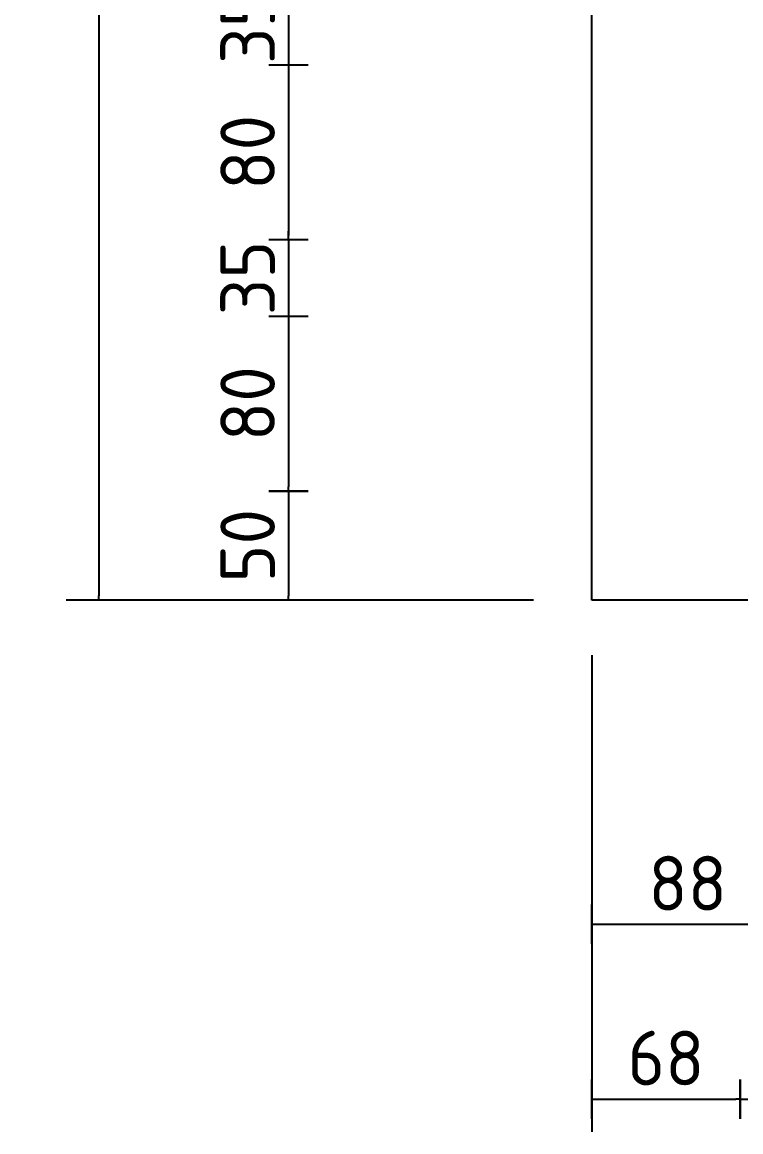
# Model space of a CAD drawing. Extents: x 0 to 420, y 0 to 297.
# Drawn here: x 129.2 to 162.1, y 138 to 188.8 of the extents above; entities that cross this region are included whole.
import ezdxf

# ---------------------------------------------------------------- set-up
doc = ezdxf.new("R2010")
doc.units = 0
doc.header["$LTSCALE"] = 0.3
doc.header["$MEASUREMENT"] = 0
doc.layers.get('0').update_dxf_attribs({"linetype": 'CONTINUOUS'})
doc.layers.get('DEFPOINTS').update_dxf_attribs({"linetype": 'CONTINUOUS'})
doc.layers.add('L25', color=1, linetype='CONTINUOUS')
doc.layers.add('T25', color=1, linetype='CONTINUOUS')
doc.styles.add('iso', font='iso3098b.shx')
doc.dimstyles.new('SIGNSDIM', dxfattribs={"dimtxt": 2.5, "dimasz": 0.2, "dimexe": 1.5, "dimexo": 2, "dimtad": 1, "dimdec": 4, "dimlfac": 10, "dimrnd": 1, "dimdsep": 46, "dimtxsty": 'iso', "dimblk": 'SGNDIM', "dimcen": 2.5, "dimse2": 1, "dimadec": 0, "dimazin": 0, "dimtfac": 1, "dimtdec": 4, "dimtix": 1, "dimtmove": 0, "dimatfit": 3, "dimldrblk": 'SGNDIM', "dimfxl": 1, "dimtolj": 1, "dimtzin": 0, "dimarcsym": 0})

# ---------------------------------------------------------------- blocks, each defined once
blk = doc.blocks.new('SGNDIM')
for p, q in [((0, 4.5), (0, -4.5)), ((0, 0), (-1, 0))]:
    blk.add_line(p, q)
blk = doc.blocks.new('*D2')
at = {"layer": 'DEFPOINTS', "color": 0}
for p in [(154.569, 222.302), (132.677, 162.302), (154.569, 162.302)]:
    blk.add_point(p, dxfattribs=at)
at = {"layer": 'T25', "color": 0, "lineweight": -2}
for p, q in [((152.569, 222.302), (131.177, 222.302)), ((132.677, 222.102), (132.677, 162.502)), ((152.569, 162.302), (131.177, 162.302))]:
    blk.add_line(p, q, dxfattribs=at)
at = {"layer": 'T25', "color": 0, "lineweight": -2, "xscale": 0.2, "yscale": 0.2, "zscale": 0.2}
for p, rotation in [((132.677, 222.302), 90), ((132.677, 162.302), 270)]:
    blk.add_blockref('SGNDIM', p, dxfattribs=dict(at, rotation=rotation))
at = {"layer": 'T25', "color": 0, "insert": (130.802, 192.302), "char_height": 2.5, "attachment_point": 5, "rotation": 90, "style": 'iso'}
blk.add_mtext('\\A1;600', dxfattribs=at)
blk = doc.blocks.new('*D3')
at = {"layer": 'DEFPOINTS', "color": 0}
for p in [(164.021, 172.842), (155.243, 155.744), (164.021, 147.479)]:
    blk.add_point(p, dxfattribs=at)
at = {"layer": 'T25', "color": 0, "lineweight": -2}
for p, q in [((155.243, 153.744), (155.243, 145.979)), ((155.443, 147.479), (163.821, 147.479))]:
    blk.add_line(p, q, dxfattribs=at)
at = {"layer": 'T25', "color": 0, "lineweight": -2, "xscale": 0.2, "yscale": 0.2, "zscale": 0.2, "rotation": 180}
blk.add_blockref('SGNDIM', (155.243, 147.479), dxfattribs=at)
at = {"layer": 'T25', "color": 0, "lineweight": -2, "xscale": 0.2, "yscale": 0.2, "zscale": 0.2}
blk.add_blockref('SGNDIM', (164.021, 147.479), dxfattribs=at)
at = {"layer": 'T25', "color": 0, "insert": (159.632, 149.354), "char_height": 2.5, "attachment_point": 5, "style": 'iso'}
blk.add_mtext('\\A1;88', dxfattribs=at)
blk = doc.blocks.new('*D6')
at = {"layer": 'DEFPOINTS', "color": 0}
for p in [(148.56, 175.302), (141.359, 167.302), (148.56, 167.302)]:
    blk.add_point(p, dxfattribs=at)
at = {"layer": 'T25', "color": 0, "lineweight": -2}
blk.add_line((141.359, 175.102), (141.359, 167.502), dxfattribs=at)
at = {"layer": 'T25', "color": 0, "lineweight": -2, "xscale": 0.2, "yscale": 0.2, "zscale": 0.2}
for p, rotation in [((141.359, 175.302), 90), ((141.359, 167.302), 270)]:
    blk.add_blockref('SGNDIM', p, dxfattribs=dict(at, rotation=rotation))
at = {"layer": 'T25', "color": 0, "insert": (139.484, 171.302), "char_height": 2.5, "attachment_point": 5, "rotation": 90, "style": 'iso'}
blk.add_mtext('\\A1;80', dxfattribs=at)
blk = doc.blocks.new('*D7')
at = {"layer": 'DEFPOINTS', "color": 0}
for p in [(145.943, 167.302), (141.359, 162.302), (145.943, 162.302)]:
    blk.add_point(p, dxfattribs=at)
at = {"layer": 'T25', "color": 0, "lineweight": -2}
for p, q in [((141.359, 167.102), (141.359, 162.502)), ((143.943, 162.302), (139.859, 162.302))]:
    blk.add_line(p, q, dxfattribs=at)
at = {"layer": 'T25', "color": 0, "lineweight": -2, "xscale": 0.2, "yscale": 0.2, "zscale": 0.2}
for p, rotation in [((141.359, 167.302), 90), ((141.359, 162.302), 270)]:
    blk.add_blockref('SGNDIM', p, dxfattribs=dict(at, rotation=rotation))
at = {"layer": 'T25', "color": 0, "insert": (139.484, 164.802), "char_height": 2.5, "attachment_point": 5, "rotation": 90, "style": 'iso'}
blk.add_mtext('\\A1;50', dxfattribs=at)
blk = doc.blocks.new('*D31')
at = {"layer": 'DEFPOINTS', "color": 0}
for p in [(144.509, 178.802), (141.359, 175.302), (144.509, 175.302)]:
    blk.add_point(p, dxfattribs=at)
at = {"layer": 'T25', "color": 0, "lineweight": -2}
for p, q in [((141.359, 179.002), (141.359, 179.202)), ((141.359, 178.802), (141.359, 175.302)), ((141.359, 175.102), (141.359, 174.902))]:
    blk.add_line(p, q, dxfattribs=at)
at = {"layer": 'T25', "color": 0, "lineweight": -2, "xscale": 0.2, "yscale": 0.2, "zscale": 0.2}
for p, rotation in [((141.359, 178.802), 270), ((141.359, 175.302), 90)]:
    blk.add_blockref('SGNDIM', p, dxfattribs=dict(at, rotation=rotation))
at = {"layer": 'T25', "color": 0, "insert": (139.484, 177.052), "char_height": 2.5, "attachment_point": 5, "rotation": 90, "style": 'iso'}
blk.add_mtext('\\A1;35', dxfattribs=at)
blk = doc.blocks.new('*D34')
at = {"layer": 'DEFPOINTS', "color": 0}
for p in [(162.029, 162.528), (208.458, 162.528), (208.458, 139.479)]:
    blk.add_point(p, dxfattribs=at)
at = {"layer": 'T25', "color": 0, "lineweight": -2}
blk.add_line((162.229, 139.479), (208.258, 139.479), dxfattribs=at)
at = {"layer": 'T25', "color": 0, "lineweight": -2, "xscale": 0.2, "yscale": 0.2, "zscale": 0.2, "rotation": 180}
blk.add_blockref('SGNDIM', (162.029, 139.479), dxfattribs=at)
at = {"layer": 'T25', "color": 0, "lineweight": -2, "xscale": 0.2, "yscale": 0.2, "zscale": 0.2}
blk.add_blockref('SGNDIM', (208.458, 139.479), dxfattribs=at)
at = {"layer": 'T25', "color": 0, "insert": (185.243, 141.354), "char_height": 2.5, "attachment_point": 5, "style": 'iso'}
blk.add_mtext('\\A1;464', dxfattribs=at)
blk = doc.blocks.new('*D36')
at = {"layer": 'DEFPOINTS', "color": 0}
for p in [(148.56, 186.802), (141.359, 178.802), (148.56, 178.802)]:
    blk.add_point(p, dxfattribs=at)
at = {"layer": 'T25', "color": 0, "lineweight": -2}
blk.add_line((141.359, 186.602), (141.359, 179.002), dxfattribs=at)
at = {"layer": 'T25', "color": 0, "lineweight": -2, "xscale": 0.2, "yscale": 0.2, "zscale": 0.2}
for p, rotation in [((141.359, 186.802), 90), ((141.359, 178.802), 270)]:
    blk.add_blockref('SGNDIM', p, dxfattribs=dict(at, rotation=rotation))
at = {"layer": 'T25', "color": 0, "insert": (139.484, 182.802), "char_height": 2.5, "attachment_point": 5, "rotation": 90, "style": 'iso'}
blk.add_mtext('\\A1;80', dxfattribs=at)
blk = doc.blocks.new('*D37')
at = {"layer": 'DEFPOINTS', "color": 0}
for p in [(144.509, 190.302), (141.359, 186.802), (144.509, 186.802)]:
    blk.add_point(p, dxfattribs=at)
at = {"layer": 'T25', "color": 0, "lineweight": -2}
for p, q in [((141.359, 190.502), (141.359, 190.702)), ((141.359, 190.302), (141.359, 186.802)), ((141.359, 186.602), (141.359, 186.402))]:
    blk.add_line(p, q, dxfattribs=at)
at = {"layer": 'T25', "color": 0, "lineweight": -2, "xscale": 0.2, "yscale": 0.2, "zscale": 0.2}
for p, rotation in [((141.359, 190.302), 270), ((141.359, 186.802), 90)]:
    blk.add_blockref('SGNDIM', p, dxfattribs=dict(at, rotation=rotation))
at = {"layer": 'T25', "color": 0, "insert": (139.484, 188.552), "char_height": 2.5, "attachment_point": 5, "rotation": 90, "style": 'iso'}
blk.add_mtext('\\A1;35', dxfattribs=at)
blk = doc.blocks.new('*D38')
at = {"layer": 'DEFPOINTS', "color": 0}
for p in [(155.243, 161.795), (162.029, 159.087), (162.029, 139.479)]:
    blk.add_point(p, dxfattribs=at)
at = {"layer": 'T25', "color": 0, "lineweight": -2}
for p, q in [((155.243, 159.795), (155.243, 137.979)), ((155.443, 139.479), (161.829, 139.479))]:
    blk.add_line(p, q, dxfattribs=at)
at = {"layer": 'T25', "color": 0, "lineweight": -2, "xscale": 0.2, "yscale": 0.2, "zscale": 0.2, "rotation": 180}
blk.add_blockref('SGNDIM', (155.243, 139.479), dxfattribs=at)
at = {"layer": 'T25', "color": 0, "lineweight": -2, "xscale": 0.2, "yscale": 0.2, "zscale": 0.2}
blk.add_blockref('SGNDIM', (162.029, 139.479), dxfattribs=at)
at = {"layer": 'T25', "color": 0, "insert": (158.636, 141.354), "char_height": 2.5, "attachment_point": 5, "style": 'iso'}
blk.add_mtext('\\A1;68', dxfattribs=at)

msp = doc.modelspace()

# ---------------------------------------------------------------- linework, layer by layer
at = {"layer": 'L25'}
msp.add_lwpolyline([(155.243388, 162.30225), (155.243388, 222.30225), (215.243388, 222.30225), (215.243388, 162.30225)], close=True, dxfattribs=at)

# ---------------------------------------------------------------- dimensions: what is measured, and where the dimension line sits
at = {"layer": 'T25'}
for base, p1, p2, override, picture, middle in [((132.677242, 162.30225), (154.568575, 222.30225), (154.568575, 162.30225), {"dimse2": 0}, '*D2', (130.802242, 192.30225)), ((141.358686, 186.80225), (144.509337, 190.30225), (144.509337, 186.80225), {"dimse1": 1}, '*D37', (139.483686, 188.55225)), ((141.358686, 178.80225), (148.560174, 186.80225), (148.560174, 178.80225), {"dimse1": 1}, '*D36', (139.483686, 182.80225)), ((141.358686, 175.30225), (144.509337, 178.80225), (144.509337, 175.30225), {"dimse1": 1}, '*D31', (139.483686, 177.05225)), ((141.358686, 167.30225), (148.560174, 175.30225), (148.560174, 167.30225), {"dimse1": 1}, '*D6', (139.483686, 171.30225)), ((141.358686, 162.30225), (145.94252, 167.30225), (145.94252, 162.30225), {"dimse1": 1, "dimse2": 0}, '*D7', (139.483686, 164.80225))]:
    dim = msp.add_linear_dim(base=base, p1=p1, p2=p2, angle=90, dimstyle='SIGNSDIM', override=override, dxfattribs=at)
    dim.commit()
    dim.dimension.update_dxf_attribs({"geometry": picture, "text_midpoint": middle})
for base, p1, p2, picture, middle in [((164.020721, 147.478784), (155.243388, 155.743956), (164.020721, 172.841763), '*D3', (159.632054, 149.353784)), ((162.029124, 139.478784), (155.243388, 161.795048), (162.029124, 159.086846), '*D38', (158.636256, 141.353784))]:
    dim = msp.add_linear_dim(base=base, p1=p1, p2=p2, dimstyle='SIGNSDIM', dxfattribs=at)
    dim.commit()
    dim.dimension.update_dxf_attribs({"geometry": picture, "text_midpoint": middle})
dim = msp.add_linear_dim(base=(208.457651, 139.478784), p1=(162.029124, 162.52846), p2=(208.457651, 162.52846), dimstyle='SIGNSDIM', override={"dimse1": 1}, dxfattribs=at)
dim.commit()
dim.dimension.update_dxf_attribs({"geometry": '*D34', "text_midpoint": (185.243388, 141.353784)})

doc.saveas('drawing.dxf')
